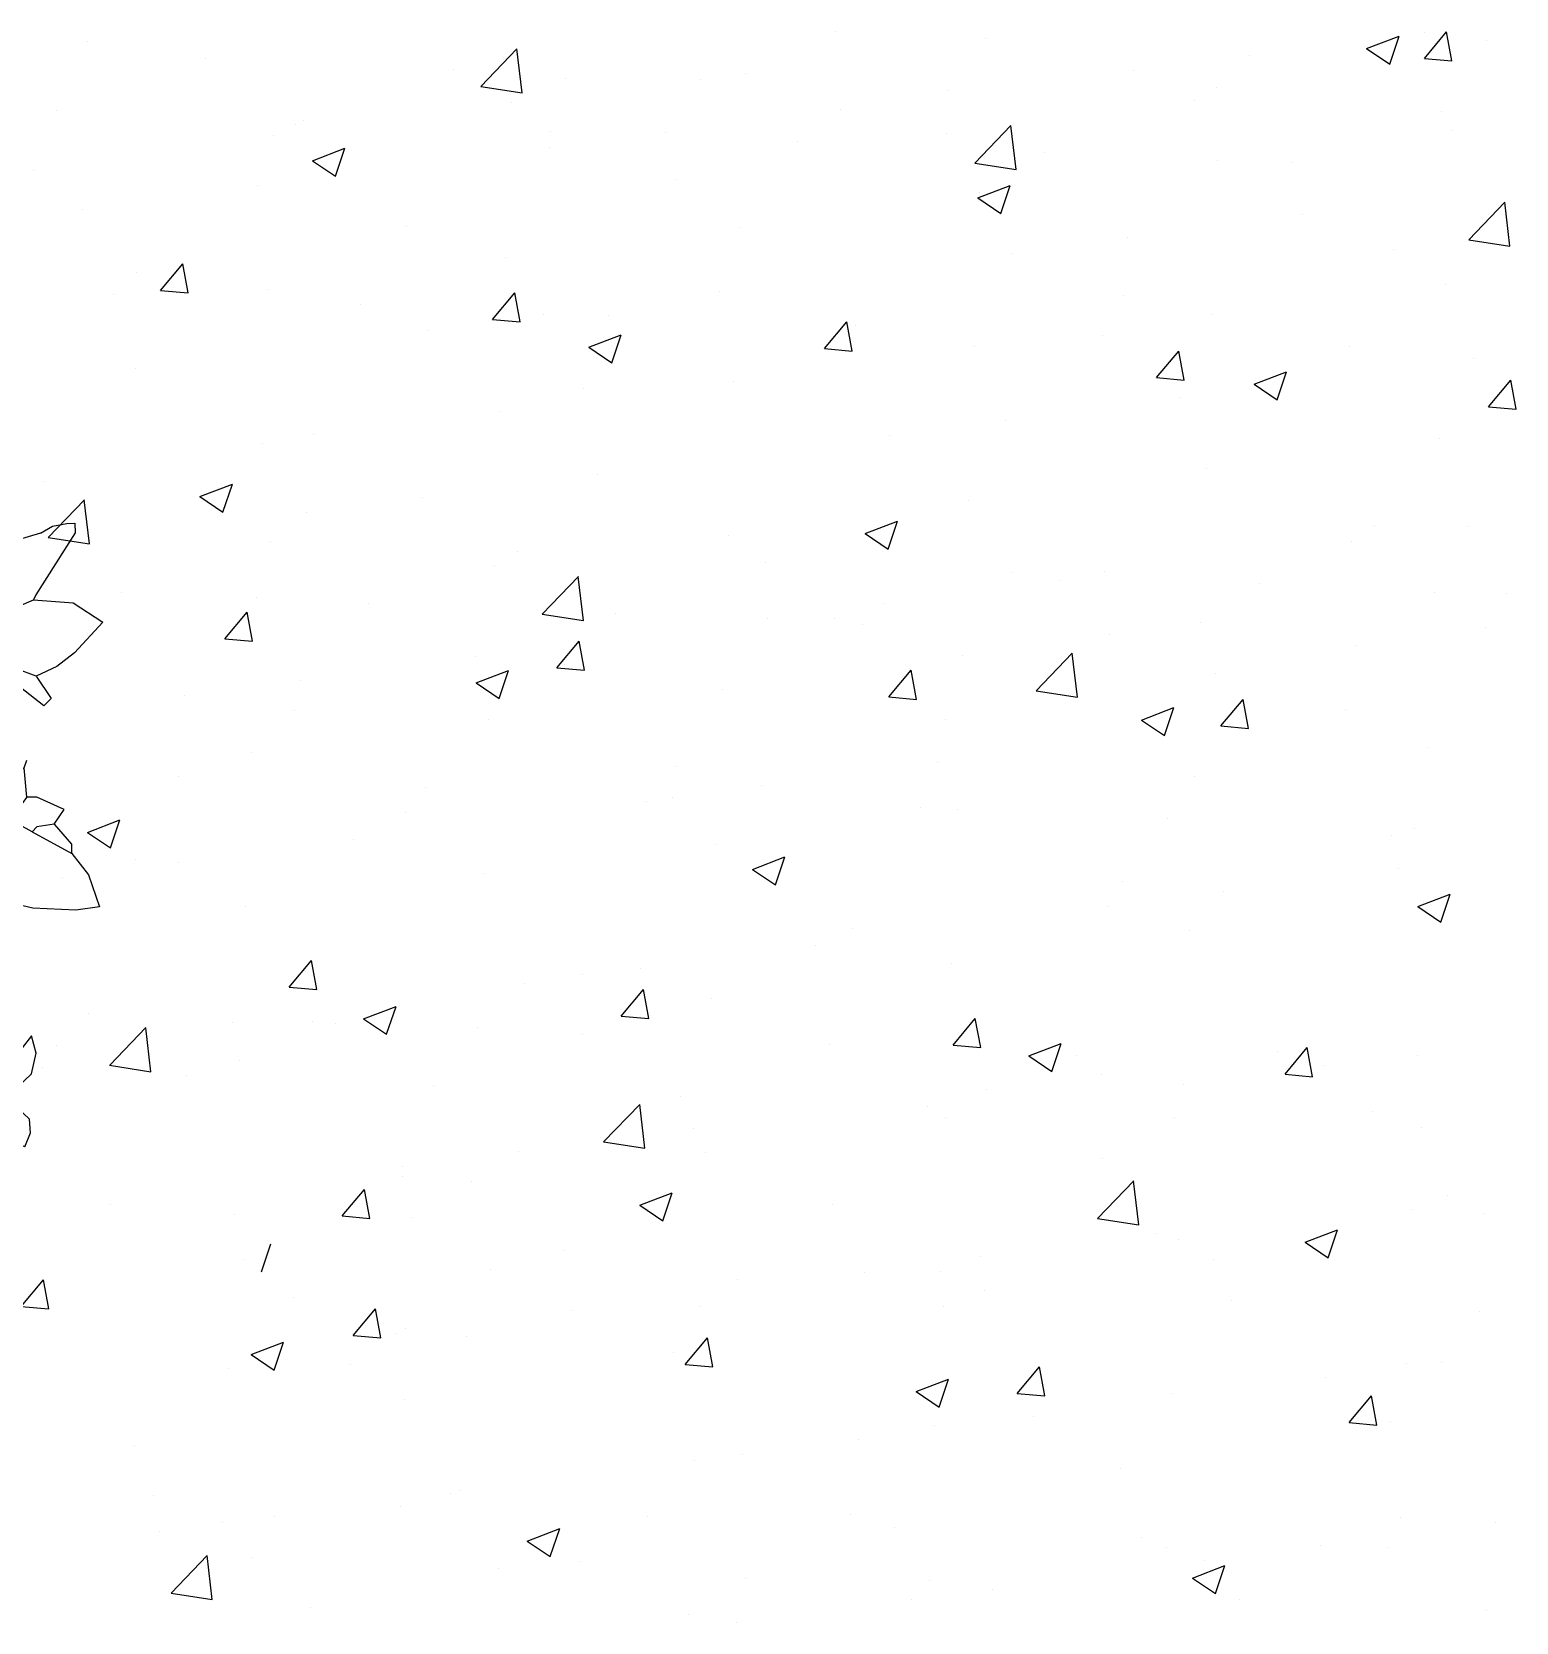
# Model space of a CAD drawing. Header units: millimetres. Extents: x 6597 to 20911, y -10306 to -132.
# Drawn here: x 9650.2 to 9970.9, y -5639.9 to -5296.4 of the extents above; entities that cross this region are included whole.
import ezdxf

# ---------------------------------------------------------------- set-up
doc = ezdxf.new("R2010")
doc.units = ezdxf.units.MM
doc.header["$LTSCALE"] = 25
doc.header["$MEASUREMENT"] = 0
doc.layers.add('MAAI - VEGETAÇÃO', color=106, linetype='Continuous')

# ---------------------------------------------------------------- blocks, each defined once
blk = doc.blocks.new('JVL')
for p, q in [((246.2644, -15.6832), (246.2854, -15.6508)), ((246.2854, -15.6508), (246.3188, -15.6819)), ((246.5375, -15.6858), (246.5609, -15.6677)), ((246.5609, -15.6677), (246.5955, -15.656)), ((246.5955, -15.656), (246.5993, -15.6819)), ((246.1773, -15.6807), (246.188, -15.6807)), ((246.1779, -15.6897), (246.1773, -15.6807)), ((246.188, -15.6807), (246.2553, -15.7237)), ((246.2607, -15.7264), (246.2644, -15.6832)), ((246.3188, -15.6819), (246.3336, -15.7013)), ((246.5055, -15.7049), (246.5271, -15.6861)), ((246.5136, -15.7291), (246.5375, -15.6858)), ((246.5271, -15.6861), (246.5378, -15.6861)), ((246.5993, -15.6819), (246.5968, -15.7285)), ((246.1804, -15.7052), (246.1779, -15.6897)), ((246.3336, -15.7013), (246.3441, -15.7237)), ((246.4894, -15.6941), (246.4759, -15.7237)), ((246.5055, -15.7049), (246.4894, -15.6941)), ((246.188, -15.7184), (246.1804, -15.7052)), ((246.188, -15.7184), (246.1961, -15.7453)), ((246.3441, -15.7237), (246.3683, -15.7076)), ((246.3764, -15.7157), (246.3441, -15.756)), ((246.3683, -15.7076), (246.3764, -15.7157)), ((246.5055, -15.7049), (246.5082, -15.7237)), ((246.2553, -15.7237), (246.2607, -15.7264)), ((246.2743, -15.7583), (246.2607, -15.7264)), ((246.3441, -15.7237), (246.336, -15.7453)), ((246.4437, -15.7372), (246.4356, -15.7345)), ((246.4759, -15.7345), (246.4437, -15.7372)), ((246.4437, -15.7372), (246.4805, -15.7925)), ((246.4759, -15.7237), (246.4759, -15.7345)), ((246.4759, -15.7345), (246.5002, -15.7533)), ((246.5136, -15.7291), (246.5002, -15.7533)), ((246.5082, -15.7237), (246.5136, -15.7291)), ((246.5968, -15.7285), (246.589, -15.7614)), ((246.755, -15.7257), (246.7358, -15.7306)), ((246.7358, -15.7306), (246.7735, -15.7602)), ((246.7773, -15.7309), (246.755, -15.7257)), ((246.7923, -15.7467), (246.7773, -15.7309)), ((246.8267, -15.7335), (246.8138, -15.7467)), ((246.8415, -15.7322), (246.8267, -15.7335)), ((246.8569, -15.7387), (246.8415, -15.7322)), ((246.1961, -15.7453), (246.2149, -15.7695)), ((246.336, -15.7453), (246.3414, -15.756)), ((246.5002, -15.7533), (246.5055, -15.7856)), ((246.6266, -15.7506), (246.589, -15.7614)), ((246.6266, -15.7506), (246.6598, -15.7557)), ((246.8004, -15.7575), (246.7923, -15.7467)), ((246.8138, -15.7467), (246.8004, -15.7575)), ((246.8569, -15.7387), (246.8434, -15.771)), ((246.1964, -15.7764), (246.2149, -15.7695)), ((246.2149, -15.7695), (246.2419, -15.7856)), ((246.2903, -15.7883), (246.2743, -15.7583)), ((246.3414, -15.756), (246.3199, -15.7856)), ((246.3414, -15.756), (246.3441, -15.756)), ((246.3441, -15.756), (246.3468, -15.756)), ((246.434, -15.756), (246.3468, -15.756)), ((246.4759, -15.791), (246.434, -15.756)), ((246.589, -15.7614), (246.5621, -15.7883)), ((246.589, -15.7614), (246.589, -15.7587)), ((246.6021, -15.7851), (246.6382, -15.7685)), ((246.6382, -15.7685), (246.6552, -15.7702)), ((246.6598, -15.7557), (246.6857, -15.7712)), ((246.6857, -15.7712), (246.6939, -15.7802)), ((246.7331, -15.7683), (246.7089, -15.7871)), ((246.7735, -15.7656), (246.7331, -15.7683)), ((246.7735, -15.7602), (246.7735, -15.7656)), ((246.7735, -15.7656), (246.7842, -15.7817)), ((246.8004, -15.7575), (246.8031, -15.7763)), ((246.8434, -15.771), (246.8461, -15.7763)), ((245.9689, -15.7813), (245.9472, -15.7999)), ((246.0162, -15.7751), (245.9689, -15.7813)), ((246.0571, -15.7922), (246.0162, -15.7751)), ((246.173, -15.7971), (246.1964, -15.7764)), ((246.2419, -15.7883), (246.18, -15.8152)), ((246.2419, -15.7856), (246.2419, -15.7883)), ((246.2419, -15.7883), (246.2607, -15.8018)), ((246.2718, -15.7919), (246.2903, -15.7883)), ((246.2903, -15.7883), (246.3011, -15.7991)), ((246.3199, -15.7856), (246.3226, -15.791)), ((246.3226, -15.791), (246.3818, -15.7802)), ((246.5055, -15.7856), (246.4805, -15.7925)), ((246.5244, -15.7964), (246.5055, -15.7856)), ((246.5621, -15.7883), (246.5244, -15.7964)), ((246.5698, -15.8172), (246.6021, -15.7851)), ((246.6293, -15.7883), (246.6239, -15.7964)), ((246.6374, -15.7856), (246.6293, -15.7883)), ((246.6939, -15.7802), (246.6374, -15.7856)), ((246.6939, -15.7802), (246.702, -15.7829)), ((246.7089, -15.7871), (246.7089, -15.8005)), ((246.7815, -15.7898), (246.7627, -15.7925)), ((246.7842, -15.7817), (246.7815, -15.7898)), ((246.7815, -15.7898), (246.7896, -15.8086)), ((246.8031, -15.7763), (246.7842, -15.7817)), ((246.8031, -15.7763), (246.8461, -15.7763)), ((246.8773, -15.7878), (246.8461, -15.7763)), ((246.8946, -15.8021), (246.8773, -15.7878)), ((245.948, -15.7991), (246.0024, -15.7991)), ((246.0024, -15.7991), (246.0131, -15.8098)), ((246.0571, -15.7922), (246.0616, -15.8125)), ((246.1638, -15.826), (246.173, -15.7971)), ((246.2607, -15.8018), (246.2338, -15.8448)), ((246.2607, -15.8018), (246.2718, -15.7919)), ((246.3064, -15.7937), (246.3011, -15.7991)), ((246.3011, -15.7991), (246.3011, -15.826)), ((246.3199, -15.7937), (246.3064, -15.7937)), ((246.3226, -15.791), (246.3199, -15.7937)), ((246.3274, -15.8023), (246.3199, -15.7937)), ((246.346, -15.8126), (246.3274, -15.8023)), ((246.4759, -15.7937), (246.4733, -15.8098)), ((246.4759, -15.7937), (246.4759, -15.791)), ((246.5244, -15.7964), (246.5378, -15.8125)), ((246.6239, -15.7964), (246.6078, -15.8045)), ((246.6239, -15.7964), (246.6455, -15.8045)), ((246.6455, -15.8045), (246.6804, -15.8179)), ((246.7427, -15.7917), (246.7089, -15.8005)), ((246.7627, -15.7925), (246.7402, -15.8241)), ((246.7627, -15.7925), (246.7427, -15.7917)), ((246.8434, -15.8032), (246.838, -15.8086)), ((246.8434, -15.8032), (246.8724, -15.815)), ((246.9053, -15.8275), (246.8946, -15.8021)), ((245.9373, -15.8515), (245.9669, -15.8247)), ((245.9669, -15.8247), (246.0131, -15.8098)), ((246.0427, -15.8206), (246.0051, -15.8502)), ((246.0131, -15.8098), (246.0347, -15.8125)), ((246.0347, -15.8125), (246.0427, -15.8206)), ((246.0427, -15.8206), (246.0562, -15.8206)), ((246.0616, -15.8125), (246.0562, -15.8206)), ((246.067, -15.8314), (246.0562, -15.8206)), ((246.0789, -15.824), (246.0611, -15.8116)), ((246.0806, -15.8245), (246.067, -15.8314)), ((246.1115, -15.8328), (246.0789, -15.824)), ((246.1638, -15.8233), (246.1396, -15.8475)), ((246.1638, -15.8233), (246.1638, -15.826)), ((246.18, -15.8152), (246.1665, -15.8206)), ((246.3656, -15.8152), (246.346, -15.8126)), ((246.3656, -15.8152), (246.3952, -15.826)), ((246.3952, -15.826), (246.4087, -15.8206)), ((246.4087, -15.8206), (246.4194, -15.826)), ((246.4706, -15.8125), (246.4571, -15.8287)), ((246.4733, -15.8098), (246.4706, -15.8125)), ((246.5325, -15.8556), (246.5378, -15.8125)), ((246.6322, -15.8207), (246.5698, -15.8172)), ((246.6782, -15.8344), (246.6322, -15.8207)), ((246.6804, -15.8179), (246.6966, -15.8314)), ((246.7402, -15.8241), (246.7328, -15.8551)), ((246.7896, -15.8221), (246.7492, -15.8759)), ((246.7896, -15.8086), (246.7869, -15.8167)), ((246.7869, -15.8167), (246.7896, -15.8221)), ((246.7896, -15.8221), (246.7946, -15.8474)), ((246.844, -15.8448), (246.838, -15.8086)), ((246.8724, -15.815), (246.8972, -15.8382)), ((246.0482, -15.8577), (246.0665, -15.8308)), ((246.1262, -15.8394), (246.1115, -15.8328)), ((246.1396, -15.8475), (246.1262, -15.8394)), ((246.1638, -15.826), (246.18, -15.8556)), ((246.3011, -15.826), (246.3064, -15.8448)), ((246.3952, -15.826), (246.4114, -15.8367)), ((246.4114, -15.8367), (246.4168, -15.8367)), ((246.4194, -15.826), (246.4168, -15.8367)), ((246.4168, -15.8367), (246.4275, -15.8448)), ((246.4437, -15.8287), (246.4275, -15.8448)), ((246.4571, -15.8287), (246.4437, -15.8287)), ((246.4571, -15.8287), (246.4572, -15.8489)), ((246.632, -15.8556), (246.6024, -15.8394)), ((246.702, -15.8502), (246.6966, -15.8314)), ((246.8972, -15.8382), (246.9053, -15.8275)), ((245.9997, -15.8448), (245.9197, -15.8864)), ((245.9378, -15.8502), (245.9197, -15.8864)), ((246.0051, -15.8502), (245.9866, -15.8887)), ((246.0051, -15.8502), (245.9997, -15.8448)), ((246.0438, -15.8846), (246.0482, -15.8577)), ((246.1396, -15.8475), (246.1531, -15.8636)), ((246.18, -15.8556), (246.1746, -15.8636)), ((246.2338, -15.8448), (246.2284, -15.8744)), ((246.3064, -15.8502), (246.2984, -15.869)), ((246.3064, -15.8448), (246.3064, -15.8502)), ((246.3064, -15.8502), (246.3495, -15.8798)), ((246.4275, -15.8448), (246.4329, -15.8583)), ((246.4329, -15.8583), (246.441, -15.869)), ((246.4572, -15.8489), (246.449, -15.869)), ((246.5325, -15.8556), (246.5244, -15.8636)), ((246.5325, -15.8556), (246.5325, -15.8636)), ((246.632, -15.8556), (246.6347, -15.8529)), ((246.632, -15.8556), (246.6562, -15.8959)), ((246.6347, -15.8529), (246.6778, -15.8529)), ((246.6778, -15.8529), (246.702, -15.8502)), ((246.7328, -15.8551), (246.7331, -15.8786)), ((246.7946, -15.8474), (246.8246, -15.8893)), ((246.8353, -15.8759), (246.844, -15.8448)), ((246.1746, -15.8636), (246.1531, -15.8636)), ((246.1531, -15.8636), (246.1584, -15.8798)), ((246.2284, -15.8744), (246.1988, -15.8906)), ((246.2284, -15.8744), (246.2472, -15.9067)), ((246.2984, -15.869), (246.293, -15.8771)), ((246.441, -15.869), (246.4383, -15.8852)), ((246.441, -15.869), (246.449, -15.869)), ((246.449, -15.869), (246.4517, -15.8986)), ((246.5244, -15.8663), (246.5136, -15.8798)), ((246.5244, -15.8636), (246.5244, -15.8663)), ((246.5325, -15.8636), (246.5405, -15.8798)), ((246.5863, -15.8852), (246.5782, -15.8744)), ((246.7492, -15.8759), (246.7385, -15.884)), ((246.8246, -15.8893), (246.8353, -15.8759)), ((245.9866, -15.8887), (245.9807, -15.9197)), ((246.0083, -15.9093), (246.0438, -15.8846)), ((246.0438, -15.8846), (246.0458, -15.9114)), ((246.0759, -15.9501), (246.0966, -15.8852)), ((246.0966, -15.8852), (246.1262, -15.9148)), ((246.1584, -15.8798), (246.1558, -15.9148)), ((246.168, -15.8812), (246.1584, -15.8798)), ((246.1791, -15.889), (246.168, -15.8812)), ((246.188, -15.9013), (246.1791, -15.889)), ((246.1988, -15.8906), (246.188, -15.9013)), ((246.2876, -15.8906), (246.2741, -15.9067)), ((246.293, -15.8771), (246.2876, -15.8906)), ((246.2876, -15.8906), (246.3118, -15.8906)), ((246.3118, -15.8906), (246.3253, -15.8959)), ((246.3468, -15.8825), (246.3253, -15.8959)), ((246.3495, -15.8798), (246.3468, -15.8825)), ((246.3468, -15.8825), (246.3495, -15.8959)), ((246.3495, -15.8798), (246.3656, -15.8852)), ((246.371, -15.8933), (246.3549, -15.904)), ((246.3656, -15.8852), (246.371, -15.8933)), ((246.3656, -15.8852), (246.3764, -15.8852)), ((246.3764, -15.8852), (246.371, -15.8933)), ((246.371, -15.8933), (246.371, -15.8959)), ((246.3764, -15.8852), (246.3872, -15.8879)), ((246.3872, -15.8879), (246.4141, -15.8959)), ((246.3872, -15.8879), (246.3979, -15.904)), ((246.4302, -15.8933), (246.4141, -15.8959)), ((246.4383, -15.8852), (246.4302, -15.8933)), ((246.4302, -15.8933), (246.441, -15.9094)), ((246.5082, -15.8825), (246.5029, -15.8959)), ((246.5082, -15.8798), (246.5082, -15.8825)), ((246.5136, -15.8798), (246.5082, -15.8825)), ((246.5271, -15.8933), (246.519, -15.8986)), ((246.5405, -15.8798), (246.5271, -15.8933)), ((246.5405, -15.8798), (246.5674, -15.9067)), ((246.5863, -15.8852), (246.5782, -15.9067)), ((246.5863, -15.8852), (246.6508, -15.9121)), ((246.7665, -15.8906), (246.7127, -15.9282)), ((246.7331, -15.8786), (246.7385, -15.884)), ((246.7385, -15.884), (246.7358, -15.8867)), ((246.7665, -15.8906), (246.7854, -15.904)), ((245.9827, -15.9486), (246.0083, -15.9093)), ((246.0458, -15.9114), (246.0556, -15.9383)), ((246.188, -15.9013), (246.1934, -15.9255)), ((246.2472, -15.9067), (246.2257, -15.9175)), ((246.2472, -15.9067), (246.2553, -15.9148)), ((246.2741, -15.9067), (246.2553, -15.9148)), ((246.2741, -15.9067), (246.2876, -15.9175)), ((246.3253, -15.8959), (246.328, -15.9094)), ((246.328, -15.9094), (246.3306, -15.9148)), ((246.3522, -15.9013), (246.3306, -15.9148)), ((246.3495, -15.8959), (246.3522, -15.9013)), ((246.3549, -15.904), (246.3522, -15.9013)), ((246.371, -15.8959), (246.3791, -15.9148)), ((246.3979, -15.904), (246.3791, -15.9148)), ((246.3979, -15.904), (246.4114, -15.904)), ((246.4141, -15.8959), (246.4114, -15.904)), ((246.4114, -15.904), (246.4275, -15.9148)), ((246.441, -15.9094), (246.4356, -15.9175)), ((246.4517, -15.8986), (246.441, -15.9094)), ((246.4517, -15.8986), (246.4679, -15.9094)), ((246.484, -15.9013), (246.4679, -15.9121)), ((246.4679, -15.9094), (246.4679, -15.9121)), ((246.5029, -15.8959), (246.484, -15.9013)), ((246.5029, -15.8959), (246.5082, -15.8986)), ((246.519, -15.8986), (246.5082, -15.8986)), ((246.5082, -15.8986), (246.5082, -15.9175)), ((246.5654, -15.9222), (246.5674, -15.9067)), ((246.5782, -15.9067), (246.5674, -15.9067)), ((246.6508, -15.9121), (246.6562, -15.8959)), ((246.7854, -15.904), (246.7423, -15.9309)), ((245.9807, -15.9197), (245.9827, -15.9486)), ((246.1315, -15.9175), (246.0666, -15.9824)), ((246.1262, -15.9148), (246.1315, -15.9175)), ((246.1558, -15.9148), (246.1315, -15.9175)), ((246.1853, -15.9282), (246.1477, -15.9713)), ((246.1558, -15.9148), (246.1853, -15.9282)), ((246.1853, -15.9282), (246.1907, -15.9282)), ((246.1934, -15.9255), (246.1907, -15.9282)), ((246.1907, -15.9282), (246.1988, -15.939)), ((246.2257, -15.9175), (246.1934, -15.9255)), ((246.2257, -15.9175), (246.2445, -15.9255)), ((246.2445, -15.9255), (246.2499, -15.9255)), ((246.2553, -15.9148), (246.2499, -15.9255)), ((246.2499, -15.9255), (246.2822, -15.9524)), ((246.2957, -15.9121), (246.2876, -15.9175)), ((246.2876, -15.9175), (246.2984, -15.9471)), ((246.3172, -15.9202), (246.2957, -15.9121)), ((246.3306, -15.9148), (246.3172, -15.9202)), ((246.3306, -15.9148), (246.3306, -15.9175)), ((246.3306, -15.9175), (246.3549, -15.939)), ((246.3791, -15.9148), (246.3549, -15.939)), ((246.4275, -15.9148), (246.4356, -15.9175)), ((246.4356, -15.9175), (246.4464, -15.9444)), ((246.4679, -15.9121), (246.4517, -15.9471)), ((246.4517, -15.9471), (246.4735, -15.9289)), ((246.4735, -15.9289), (246.4932, -15.9201)), ((246.4932, -15.9201), (246.5082, -15.9175)), ((246.5082, -15.9175), (246.5298, -15.9686)), ((246.5535, -15.9491), (246.5654, -15.9222)), ((246.7074, -15.9282), (246.71, -15.9282)), ((246.7074, -15.9282), (246.7074, -15.9309)), ((246.71, -15.9282), (246.7074, -15.9309)), ((246.71, -15.9282), (246.7127, -15.9282)), ((246.0556, -15.9383), (246.0759, -15.9501)), ((246.1988, -15.939), (246.1934, -15.9928)), ((246.1988, -15.939), (246.2257, -15.9605)), ((246.3549, -15.939), (246.3576, -15.9471)), ((246.3803, -15.9373), (246.3574, -15.9465)), ((246.3925, -15.9363), (246.3803, -15.9373)), ((246.4464, -15.9444), (246.3925, -15.9363)), ((246.4464, -15.9444), (246.4517, -15.9471)), ((246.6264, -15.9576), (246.6462, -15.9382)), ((246.6462, -15.9382), (246.6885, -15.9309)), ((246.7074, -15.9309), (246.6885, -15.9309)), ((246.7074, -15.9309), (246.7074, -15.9336)), ((246.7074, -15.9336), (246.7154, -15.9471)), ((246.737, -15.939), (246.7154, -15.9471)), ((246.7423, -15.9309), (246.737, -15.939)), ((246.737, -15.939), (246.7827, -15.9417)), ((246.7827, -15.9417), (246.815, -15.9659)), ((246.2257, -15.9605), (246.2257, -15.9632)), ((246.2257, -15.9605), (246.2383, -15.9696)), ((246.2257, -15.974), (246.2257, -15.9632)), ((246.2822, -15.9524), (246.2876, -15.9524)), ((246.2984, -15.9471), (246.2876, -15.9524)), ((246.2876, -15.9524), (246.293, -15.9659)), ((246.3256, -15.9551), (246.2984, -15.9471)), ((246.3367, -15.9624), (246.3256, -15.9551)), ((246.3495, -15.9767), (246.3367, -15.9624)), ((246.3576, -15.9471), (246.3629, -15.974)), ((246.5432, -15.9659), (246.5535, -15.9491)), ((246.6562, -15.9524), (246.6264, -15.9576)), ((246.6562, -15.9524), (246.6831, -15.9551)), ((246.6885, -15.9632), (246.6643, -15.982)), ((246.6831, -15.9551), (246.6885, -15.9632)), ((246.7074, -15.9605), (246.6885, -15.9632)), ((246.7154, -15.9471), (246.7074, -15.9605)), ((246.7074, -15.9605), (246.7127, -15.9686)), ((246.0666, -15.9824), (246.145, -15.9686)), ((246.1418, -15.997), (246.1477, -15.9713)), ((246.145, -15.9686), (246.1477, -15.9713)), ((246.2328, -15.9869), (246.2257, -15.974)), ((246.2383, -15.9696), (246.2663, -15.9807)), ((246.2663, -15.9807), (246.2957, -15.9847)), ((246.293, -15.9659), (246.2984, -15.9767)), ((246.2984, -15.9767), (246.2957, -15.9847)), ((246.3576, -15.9794), (246.3495, -15.9767)), ((246.3629, -15.974), (246.3576, -15.9794)), ((246.4942, -15.9646), (246.4813, -15.9659)), ((246.4813, -15.9659), (246.4948, -15.9928)), ((246.5066, -15.9698), (246.4942, -15.9646)), ((246.5163, -15.982), (246.5066, -15.9698)), ((246.5298, -15.9686), (246.5163, -15.982)), ((246.5432, -15.9659), (246.5298, -15.9686)), ((246.5432, -15.9659), (246.5674, -15.9767)), ((246.5624, -15.9827), (246.5674, -15.9767)), ((246.7127, -15.9686), (246.7423, -15.974)), ((246.7127, -15.9686), (246.7181, -16.0089)), ((246.7558, -15.9713), (246.7423, -15.974)), ((246.7423, -15.974), (246.7827, -16.0305)), ((246.8096, -15.9767), (246.7558, -15.9713)), ((246.815, -15.9659), (246.8096, -15.9767)), ((246.1473, -16.0269), (246.1418, -15.997)), ((246.1907, -15.9982), (246.16, -16.0457)), ((246.1934, -15.9928), (246.1907, -15.9982)), ((246.1934, -15.9928), (246.2015, -16.0072)), ((246.236, -16.0081), (246.2328, -15.9869)), ((246.293, -15.9847), (246.2957, -15.9847)), ((246.2957, -15.9847), (246.2984, -15.9901)), ((246.4598, -15.9982), (246.4437, -16.0116)), ((246.4921, -15.9982), (246.4598, -15.9982)), ((246.4948, -15.9928), (246.4921, -15.9982)), ((246.5405, -15.9928), (246.553, -15.9879)), ((246.5513, -16.0009), (246.5405, -15.9928)), ((246.553, -15.9879), (246.5624, -15.9827)), ((246.6643, -15.982), (246.6586, -16.0003)), ((246.2015, -16.0072), (246.2061, -16.0245)), ((246.2314, -16.0351), (246.236, -16.0081)), ((246.3333, -16.0197), (246.3387, -16.0143)), ((246.3387, -16.0143), (246.3518, -16.0177)), ((246.3518, -16.0177), (246.3624, -16.0144)), ((246.3624, -16.0144), (246.3683, -16.0089)), ((246.3683, -16.0089), (246.3818, -16.0089)), ((246.3818, -16.0089), (246.3818, -16.0224)), ((246.4437, -16.0116), (246.4464, -16.017)), ((246.4921, -16.0143), (246.4464, -16.017)), ((246.5136, -16.0412), (246.4921, -16.0143)), ((246.5565, -16.0019), (246.5513, -16.0009)), ((246.5674, -16.0076), (246.5565, -16.0019)), ((246.5797, -16.0185), (246.5674, -16.0076)), ((246.6586, -16.0003), (246.6598, -16.0236)), ((246.7181, -16.0089), (246.6858, -16.052)), ((246.7181, -16.0089), (246.7612, -16.0386)), ((246.16, -16.0457), (246.1473, -16.0269)), ((246.2061, -16.0245), (246.2069, -16.0359)), ((246.3306, -16.0251), (246.3226, -16.0332)), ((246.3333, -16.0197), (246.3306, -16.0224)), ((246.3306, -16.0224), (246.3306, -16.0251)), ((246.3818, -16.0224), (246.4033, -16.0251)), ((246.4033, -16.0251), (246.4087, -16.0332)), ((246.5351, -16.0305), (246.5432, -16.0224)), ((246.5351, -16.0386), (246.5351, -16.0305)), ((246.5432, -16.0224), (246.558, -16.0273)), ((246.558, -16.0273), (246.5738, -16.0288)), ((246.5738, -16.0288), (246.5863, -16.0278)), ((246.5863, -16.0278), (246.5797, -16.0185)), ((246.5863, -16.0278), (246.589, -16.0305)), ((246.6598, -16.0236), (246.6724, -16.0386)), ((246.7827, -16.0305), (246.7746, -16.052)), ((246.2203, -16.052), (246.2069, -16.0359)), ((246.2203, -16.052), (246.2314, -16.0351)), ((246.3226, -16.0332), (246.3037, -16.0493)), ((246.3037, -16.052), (246.3197, -16.0457)), ((246.3037, -16.0493), (246.3037, -16.052)), ((246.3197, -16.0457), (246.3394, -16.0428)), ((246.3394, -16.0428), (246.3522, -16.0412)), ((246.3522, -16.0412), (246.3495, -16.0574)), ((246.4087, -16.0332), (246.3925, -16.0412)), ((246.3925, -16.0412), (246.4114, -16.0628)), ((246.4141, -16.0359), (246.4087, -16.0332)), ((246.5351, -16.0386), (246.5136, -16.0412)), ((246.6724, -16.0386), (246.6778, -16.0547)), ((246.7612, -16.0386), (246.7746, -16.052)), ((246.3037, -16.052), (246.293, -16.0655)), ((246.3495, -16.0574), (246.3495, -16.0601)), ((246.3495, -16.0601), (246.3683, -16.0628)), ((246.3683, -16.0628), (246.3737, -16.0708)), ((246.3737, -16.0708), (246.379, -16.063)), ((246.379, -16.063), (246.3881, -16.0601)), ((246.3881, -16.0601), (246.3992, -16.062)), ((246.3992, -16.062), (246.406, -16.0708)), ((246.4114, -16.0628), (246.406, -16.0708)), ((246.6858, -16.052), (246.6778, -16.0547))]:
    blk.add_line(p, q)
for centre, start, end in [((246.434, -15.756), 49.844, 89.647), ((246.0571, -15.7922), 12.8043, 67.5333)]:
    blk.add_arc(centre, 0.000000336, start, end)

msp = doc.modelspace()

# ---------------------------------------------------------------- linework, layer by layer
at = {"layer": 'MAAI - VEGETAÇÃO', "linetype": 'Continuous', "transparency": 33554559}
for p, q in [((9662.35, -5298.55), (9662.35, -5298.55)), ((9823.9, -5296.44), (9823.9, -5296.44)), ((9856.24, -5297.87), (9856.24, -5297.87)), ((9938.62, -5300.03), (9945.62, -5297.34)), ((9943.59, -5303.38), (9945.62, -5297.34)), ((9951.07, -5296.51), (9951.07, -5296.51)), ((9951.08, -5302.17), (9955.9, -5296.42)), ((9957.05, -5302.69), (9955.9, -5296.42)), ((9964.5, -5298.38), (9964.5, -5298.38)), ((9687.85, -5302.25), (9687.85, -5302.25)), ((9747.25, -5308.23), (9755.04, -5300.11)), ((9756.14, -5309.61), (9755.03, -5300.12)), ((9913.2, -5301.5), (9913.2, -5301.5)), ((9938.62, -5300.03), (9943.59, -5303.38)), ((9951.08, -5302.17), (9957.05, -5302.69)), ((9741.24, -5304.51), (9741.24, -5304.51)), ((9804.31, -5305.37), (9804.31, -5305.37)), ((9888.16, -5304.8), (9888.16, -5304.8)), ((9747.24, -5308.23), (9756.14, -5309.61)), ((9765.59, -5306.45), (9765.59, -5306.45)), ((9794.62, -5306.76), (9794.62, -5306.76)), ((9848, -5309.02), (9848, -5309.02)), ((9906.18, -5308.39), (9906.18, -5308.39)), ((9753.79, -5311.77), (9753.79, -5311.77)), ((9825.01, -5313.11), (9825.01, -5313.11)), ((9901.38, -5311.27), (9901.38, -5311.27)), ((9655.56, -5313.43), (9655.56, -5313.43)), ((9707.27, -5316.46), (9707.27, -5316.46)), ((9708.94, -5315.68), (9708.94, -5315.68)), ((9954.76, -5313.53), (9954.76, -5313.53)), ((9702.45, -5318.81), (9702.45, -5318.81)), ((9762.32, -5317.94), (9762.32, -5317.94)), ((9787.14, -5318.1), (9787.14, -5318.1)), ((9847.87, -5318.4), (9847.87, -5318.4)), ((9853.97, -5324.78), (9861.76, -5316.66)), ((9862.86, -5326.16), (9861.75, -5316.67)), ((9956.88, -5317.72), (9956.88, -5317.72)), ((9710.88, -5324.27), (9717.88, -5321.58)), ((9715.85, -5327.63), (9717.88, -5321.58)), ((9762.1, -5321.39), (9762.1, -5321.39)), ((9815.7, -5320.19), (9815.7, -5320.19)), ((9869.08, -5322.45), (9869.08, -5322.45)), ((9650.51, -5326.31), (9650.51, -5326.31)), ((9710.88, -5324.27), (9715.85, -5327.63)), ((9853.97, -5324.79), (9862.86, -5326.16)), ((9906.37, -5324.12), (9906.37, -5324.12)), ((9922.47, -5324.71), (9922.47, -5324.71)), ((9698.95, -5329.71), (9698.95, -5329.71)), ((9789.55, -5328.41), (9789.55, -5328.41)), ((9854.59, -5332.28), (9861.6, -5329.59)), ((9859.57, -5335.64), (9861.59, -5329.59)), ((9854.59, -5332.28), (9859.57, -5335.64)), ((9855.03, -5331.16), (9855.03, -5331.16)), ((9960.7, -5341.33), (9968.49, -5333.21)), ((9969.58, -5342.72), (9968.48, -5333.22)), ((9661.07, -5334.69), (9661.07, -5334.69)), ((9924.76, -5335.95), (9924.76, -5335.95)), ((9731.23, -5338.42), (9731.23, -5338.42)), ((9803.09, -5338.66), (9803.09, -5338.66)), ((9886.89, -5340.94), (9886.89, -5340.94)), ((9944.38, -5343.38), (9944.38, -5343.38)), ((9960.69, -5341.34), (9969.58, -5342.72)), ((9678.05, -5352.29), (9682.87, -5346.54)), ((9684.03, -5352.81), (9682.87, -5346.54)), ((9752.58, -5345.06), (9752.58, -5345.06)), ((9861.86, -5344.24), (9861.86, -5344.24)), ((9672.91, -5348.43), (9672.91, -5348.43)), ((9667.96, -5353.08), (9667.96, -5353.08)), ((9678.05, -5352.29), (9684.03, -5352.81)), ((9701.23, -5352.1), (9701.23, -5352.1)), ((9749.77, -5358.56), (9754.6, -5352.82)), ((9755.75, -5359.08), (9754.6, -5352.82)), ((9798.7, -5352.55), (9798.7, -5352.55)), ((9886.06, -5353.39), (9886.06, -5353.39)), ((9955.67, -5351.01), (9955.67, -5351.01)), ((9721.34, -5355.34), (9721.34, -5355.34)), ((9760.83, -5357.54), (9760.83, -5357.54)), ((9774.72, -5357.59), (9774.72, -5357.59)), ((9905.16, -5357.41), (9905.16, -5357.41)), ((9735.79, -5360.83), (9735.79, -5360.83)), ((9749.77, -5358.56), (9755.75, -5359.08)), ((9821.5, -5364.84), (9826.32, -5359.09)), ((9827.48, -5365.36), (9826.32, -5359.09)), ((9828.1, -5359.85), (9828.1, -5359.85)), ((9770.57, -5364.53), (9777.57, -5361.85)), ((9770.57, -5364.53), (9775.55, -5367.89)), ((9775.55, -5367.89), (9777.57, -5361.85)), ((9827.74, -5363.4), (9827.74, -5363.4)), ((9853.81, -5364.45), (9853.81, -5364.45)), ((9881.49, -5362.1), (9881.49, -5362.1)), ((9934.87, -5364.36), (9934.87, -5364.36)), ((9821.5, -5364.84), (9827.48, -5365.36)), ((9893.23, -5371.11), (9898.05, -5365.37)), ((9899.2, -5371.63), (9898.05, -5365.37)), ((9961.61, -5367.08), (9961.61, -5367.08)), ((9672.64, -5369.15), (9672.64, -5369.15)), ((9893.23, -5371.11), (9899.2, -5371.63)), ((9914.28, -5372.54), (9921.29, -5369.85)), ((9919.26, -5375.9), (9921.29, -5369.85)), ((9769.42, -5373.41), (9769.42, -5373.41)), ((9801.87, -5371.95), (9801.87, -5371.95)), ((9914.28, -5372.54), (9919.26, -5375.9)), ((9964.95, -5377.39), (9969.77, -5371.64)), ((9970.93, -5377.91), (9969.77, -5371.64)), ((9751.36, -5378.35), (9751.36, -5378.35)), ((9898.46, -5375.4), (9898.46, -5375.4)), ((9964.95, -5377.39), (9970.93, -5377.91)), ((9860.58, -5380.38), (9860.58, -5380.38)), ((9711.1, -5383.43), (9711.1, -5383.43)), ((9835.55, -5383.68), (9835.55, -5383.68)), ((9954.45, -5384.3), (9954.45, -5384.3)), ((9700.02, -5385.39), (9700.02, -5385.39)), ((9772.39, -5391.99), (9772.39, -5391.99)), ((9903.94, -5390.7), (9903.94, -5390.7)), ((9652.78, -5393.44), (9652.78, -5393.44)), ((9686.55, -5396.79), (9693.55, -5394.1)), ((9691.52, -5400.14), (9693.55, -5394.1)), ((9653.78, -5405.64), (9661.57, -5397.52)), ((9662.67, -5407.02), (9661.56, -5397.53)), ((9686.55, -5396.79), (9691.52, -5400.14)), ((9734.52, -5396.98), (9734.52, -5396.98)), ((9852.6, -5397.74), (9852.6, -5397.74)), ((9709.49, -5400.27), (9709.49, -5400.27)), ((9830.26, -5404.8), (9837.26, -5402.11)), ((9835.24, -5408.15), (9837.26, -5402.11)), ((9653.78, -5405.64), (9662.67, -5407.02)), ((9800.66, -5405.24), (9800.66, -5405.24)), ((9830.26, -5404.8), (9835.24, -5408.15)), ((9940.25, -5403.05), (9940.25, -5403.05)), ((9960.34, -5403.23), (9960.34, -5403.23)), ((9701.87, -5406.44), (9701.87, -5406.44)), ((9755.25, -5408.69), (9755.25, -5408.69)), ((9935.3, -5406.52), (9935.3, -5406.52)), ((9750.15, -5411.64), (9750.15, -5411.64)), ((9808.63, -5410.95), (9808.63, -5410.95)), ((9760.51, -5422.19), (9768.3, -5414.07)), ((9769.39, -5423.58), (9768.29, -5414.08)), ((9862.01, -5413.2), (9862.01, -5413.2)), ((9872.15, -5414.84), (9872.15, -5414.84)), ((9881.93, -5413.06), (9881.93, -5413.06)), ((9915.4, -5415.46), (9915.4, -5415.46)), ((9669.57, -5417.61), (9669.57, -5417.61)), ((9698.8, -5418.68), (9698.8, -5418.68)), ((9953.23, -5417.59), (9953.23, -5417.59)), ((9968.78, -5417.71), (9968.78, -5417.71)), ((9691.92, -5427.5), (9696.74, -5421.76)), ((9697.9, -5428.03), (9696.74, -5421.76)), ((9722.95, -5419.87), (9722.95, -5419.87)), ((9760.5, -5422.2), (9769.39, -5423.58)), ((9776.33, -5422.12), (9776.33, -5422.12)), ((9823.61, -5423.07), (9823.61, -5423.07)), ((9834.28, -5419.82), (9834.28, -5419.82)), ((9809.24, -5423.12), (9809.24, -5423.12)), ((9829.72, -5424.38), (9829.72, -5424.38)), ((9902.72, -5423.99), (9902.72, -5423.99)), ((9964.21, -5425.01), (9964.21, -5425.01)), ((9691.92, -5427.5), (9697.9, -5428.03)), ((9763.65, -5433.78), (9768.47, -5428.03)), ((9769.63, -5434.3), (9768.47, -5428.03)), ((9883.1, -5426.64), (9883.1, -5426.64)), ((9936.48, -5428.89), (9936.48, -5428.89)), ((9746.09, -5431.43), (9746.09, -5431.43)), ((9765.29, -5433.08), (9765.29, -5433.08)), ((9851.38, -5431.03), (9851.38, -5431.03)), ((9867.23, -5438.74), (9875.02, -5430.62)), ((9876.12, -5440.13), (9875.01, -5430.63)), ((9708.21, -5436.42), (9708.21, -5436.42)), ((9746.24, -5437.05), (9753.24, -5434.36)), ((9751.21, -5440.4), (9753.24, -5434.36)), ((9763.65, -5433.78), (9769.63, -5434.3)), ((9835.38, -5440.06), (9840.2, -5434.31)), ((9841.35, -5440.58), (9840.2, -5434.31)), ((9905.89, -5435.02), (9905.89, -5435.02)), ((9683.18, -5439.72), (9683.18, -5439.72)), ((9746.24, -5437.05), (9751.21, -5440.4)), ((9799.44, -5438.53), (9799.44, -5438.53)), ((9835.38, -5440.06), (9841.35, -5440.58)), ((9867.22, -5438.75), (9876.12, -5440.13)), ((9706.97, -5443.09), (9706.97, -5443.09)), ((9889.95, -5445.06), (9896.95, -5442.37)), ((9894.93, -5448.41), (9896.95, -5442.37)), ((9907.1, -5446.33), (9911.92, -5440.58)), ((9913.08, -5446.85), (9911.92, -5440.59)), ((9934.03, -5442.67), (9934.03, -5442.67)), ((9748.93, -5444.93), (9748.93, -5444.93)), ((9847.57, -5445.03), (9847.57, -5445.03)), ((9889.95, -5445.06), (9894.93, -5448.41)), ((9907.1, -5446.33), (9913.08, -5446.85)), ((9909, -5445.96), (9909, -5445.96)), ((9697.59, -5451.97), (9697.59, -5451.97)), ((9952.02, -5450.88), (9952.02, -5450.88)), ((9681.97, -5457.27), (9681.97, -5457.27)), ((9789.25, -5455.04), (9789.25, -5455.04)), ((9845.84, -5454.28), (9845.84, -5454.28)), ((9901.51, -5457.28), (9901.51, -5457.28)), ((9735.35, -5459.52), (9735.35, -5459.52)), ((9807.97, -5459.26), (9807.97, -5459.26)), ((9782.94, -5462.56), (9782.94, -5462.56)), ((9788.74, -5461.78), (9788.74, -5461.78)), ((9842.12, -5464.03), (9842.12, -5464.03)), ((9662.22, -5469.3), (9669.22, -5466.61)), ((9667.19, -5472.66), (9669.22, -5466.61)), ((9730.93, -5465.05), (9730.93, -5465.05)), ((9850.16, -5464.32), (9850.16, -5464.32)), ((9895.5, -5466.29), (9895.5, -5466.29)), ((9662.22, -5469.3), (9667.19, -5472.66)), ((9719.78, -5470.87), (9719.78, -5470.87)), ((9944.08, -5470.01), (9944.08, -5470.01)), ((9948.88, -5468.55), (9948.88, -5468.55)), ((9798.23, -5471.82), (9798.23, -5471.82)), ((9672.62, -5475.06), (9672.62, -5475.06)), ((9681.91, -5475.86), (9681.91, -5475.86)), ((9805.93, -5477.31), (9812.93, -5474.62)), ((9805.93, -5477.31), (9810.9, -5480.67)), ((9810.9, -5480.67), (9812.93, -5474.62)), ((9945.6, -5477.12), (9945.6, -5477.12)), ((9656.87, -5479.16), (9656.87, -5479.16)), ((9747.71, -5478.22), (9747.71, -5478.22)), ((9885.76, -5480.02), (9885.76, -5480.02)), ((9907.72, -5482.11), (9907.72, -5482.11)), ((9949.64, -5485.32), (9956.65, -5482.63)), ((9950.8, -5484.17), (9950.8, -5484.17)), ((9954.62, -5488.67), (9956.64, -5482.63)), ((9696.37, -5485.26), (9696.37, -5485.26)), ((9882.69, -5485.4), (9882.69, -5485.4)), ((9949.64, -5485.32), (9954.62, -5488.67)), ((9827.44, -5490.03), (9827.44, -5490.03)), ((9900.29, -5490.57), (9900.29, -5490.57)), ((9819.54, -5493.72), (9819.54, -5493.72)), ((9705.8, -5502.72), (9710.62, -5496.98)), ((9711.78, -5503.25), (9710.62, -5496.98)), ((9848.95, -5497.61), (9848.95, -5497.61)), ((9756.63, -5502), (9756.63, -5502)), ((9769.12, -5500.04), (9769.12, -5500.04)), ((9781.66, -5498.71), (9781.66, -5498.71)), ((9705.8, -5502.72), (9711.78, -5503.25)), ((9777.52, -5509), (9782.35, -5503.25)), ((9783.5, -5509.52), (9782.35, -5503.25)), ((9797.01, -5505.11), (9797.01, -5505.11)), ((9662.5, -5508.37), (9662.5, -5508.37)), ((9721.91, -5509.56), (9728.91, -5506.88)), ((9726.88, -5512.92), (9728.91, -5506.88)), ((9667.04, -5519.6), (9674.83, -5511.48)), ((9675.93, -5520.99), (9674.82, -5511.49)), ((9693.47, -5510.32), (9693.47, -5510.32)), ((9710.81, -5510.05), (9710.81, -5510.05)), ((9715.88, -5510.62), (9715.88, -5510.62)), ((9721.91, -5509.56), (9726.88, -5512.92)), ((9746.5, -5511.51), (9746.5, -5511.51)), ((9777.52, -5509), (9783.5, -5509.52)), ((9849.25, -5515.27), (9854.07, -5509.53)), ((9855.23, -5515.8), (9854.07, -5509.53)), ((9655.6, -5515.3), (9655.6, -5515.3)), ((9769.26, -5512.88), (9769.26, -5512.88)), ((9822.64, -5515.13), (9822.64, -5515.13)), ((9849.25, -5515.27), (9855.23, -5515.8)), ((9865.62, -5517.57), (9872.62, -5514.88)), ((9870.59, -5520.93), (9872.62, -5514.88)), ((9920.98, -5521.55), (9925.8, -5515.8)), ((9926.95, -5522.07), (9925.8, -5515.8)), ((9695.15, -5518.55), (9695.15, -5518.55)), ((9865.62, -5517.57), (9870.6, -5520.93)), ((9876.03, -5517.39), (9876.03, -5517.39)), ((9919.29, -5516.56), (9919.29, -5516.56)), ((9949.59, -5517.46), (9949.59, -5517.46)), ((9652.49, -5520.06), (9652.49, -5520.06)), ((9667.03, -5519.61), (9675.93, -5520.99)), ((9683.58, -5521.8), (9683.58, -5521.8)), ((9881.42, -5521.55), (9881.42, -5521.55)), ((9920.98, -5521.55), (9926.95, -5522.07)), ((9929.41, -5519.64), (9929.41, -5519.64)), ((9736.96, -5524.06), (9736.96, -5524.06)), ((9856.38, -5524.85), (9856.38, -5524.85)), ((9899.08, -5523.86), (9899.08, -5523.86)), ((9773.76, -5536.15), (9781.55, -5528.04)), ((9782.65, -5537.54), (9781.55, -5528.04)), ((9790.35, -5526.31), (9790.35, -5526.31)), ((9843.73, -5528.57), (9843.73, -5528.57)), ((9847.73, -5530.9), (9847.73, -5530.9)), ((9897.11, -5530.82), (9897.11, -5530.82)), ((9939.95, -5529.68), (9939.95, -5529.68)), ((9773.76, -5536.16), (9782.65, -5537.54)), ((9793.23, -5533.16), (9793.23, -5533.16)), ((9950.49, -5533.08), (9950.49, -5533.08)), ((9755.36, -5538.15), (9755.36, -5538.15)), ((9795.79, -5538.4), (9795.79, -5538.4)), ((9881.63, -5539.69), (9881.63, -5539.69)), ((9730.32, -5541.44), (9730.32, -5541.44)), ((9717.24, -5552.15), (9722.07, -5546.41)), ((9723.22, -5552.68), (9722.07, -5546.41)), ((9730.24, -5543.7), (9730.24, -5543.7)), ((9745.28, -5544.8), (9745.28, -5544.8)), ((9880.49, -5552.71), (9888.28, -5544.59)), ((9889.38, -5554.09), (9888.27, -5544.59)), ((9667.17, -5549.76), (9667.17, -5549.76)), ((9781.6, -5549.83), (9788.6, -5547.14)), ((9781.6, -5549.83), (9786.57, -5553.18)), ((9786.57, -5553.18), (9788.6, -5547.14)), ((9823.31, -5549.7), (9823.31, -5549.7)), ((9956.14, -5547.69), (9956.14, -5547.69)), ((9693.94, -5551.84), (9693.94, -5551.84)), ((9717.24, -5552.15), (9723.22, -5552.68)), ((9732.51, -5552.5), (9732.51, -5552.5)), ((9880.48, -5552.71), (9889.38, -5554.09)), ((9948.37, -5550.75), (9948.37, -5550.75)), ((9963.91, -5551.64), (9963.91, -5551.64)), ((9892.98, -5556.01), (9892.98, -5556.01)), ((9925.31, -5557.83), (9932.31, -5555.15)), ((9930.29, -5561.19), (9932.31, -5555.15)), ((9699.86, -5564.19), (9701.89, -5558.14)), ((9765, -5559.71), (9765, -5559.71)), ((9897.86, -5557.15), (9897.86, -5557.15)), ((9925.31, -5557.83), (9930.29, -5561.19)), ((9695.98, -5561.45), (9695.98, -5561.45)), ((9749.37, -5563.71), (9749.37, -5563.71)), ((9855.11, -5560.99), (9855.11, -5560.99)), ((9905.59, -5561.65), (9905.59, -5561.65)), ((9647.95, -5571.67), (9652.77, -5565.92)), ((9653.92, -5572.19), (9652.77, -5565.92)), ((9802.75, -5565.96), (9802.75, -5565.96)), ((9830.08, -5564.29), (9830.08, -5564.29)), ((9846.52, -5564.19), (9846.52, -5564.19)), ((9706.68, -5569.72), (9706.68, -5569.72)), ((9856.13, -5568.22), (9856.13, -5568.22)), ((9909.51, -5570.48), (9909.51, -5570.48)), ((9647.95, -5571.67), (9653.92, -5572.19)), ((9719.67, -5577.94), (9724.49, -5572.2)), ((9725.65, -5578.47), (9724.49, -5572.2)), ((9766.92, -5572.6), (9766.92, -5572.6)), ((9794.58, -5571.69), (9794.58, -5571.69)), ((9847.28, -5571.66), (9847.28, -5571.66)), ((9962.9, -5572.73), (9962.9, -5572.73)), ((9729.05, -5577.59), (9729.05, -5577.59)), ((9731.06, -5576.5), (9731.06, -5576.5)), ((9697.58, -5582.08), (9704.58, -5579.39)), ((9702.55, -5585.43), (9704.58, -5579.39)), ((9704.01, -5580.88), (9704.01, -5580.88)), ((9719.67, -5577.94), (9725.65, -5578.47)), ((9744.07, -5578.09), (9744.07, -5578.09)), ((9791.4, -5584.22), (9796.22, -5578.47)), ((9797.38, -5584.74), (9796.22, -5578.47)), ((9697.58, -5582.08), (9702.55, -5585.43)), ((9718.98, -5584.24), (9718.98, -5584.24)), ((9788.96, -5581.67), (9788.96, -5581.67)), ((9791.4, -5584.22), (9797.38, -5584.74)), ((9947.15, -5584.04), (9947.15, -5584.04)), ((9954.87, -5583.84), (9954.87, -5583.84)), ((9692.72, -5585.13), (9692.72, -5585.13)), ((9841.29, -5590.09), (9848.29, -5587.4)), ((9846.26, -5593.44), (9848.29, -5587.4)), ((9863.13, -5590.49), (9867.95, -5584.75)), ((9869.1, -5591.02), (9867.95, -5584.75)), ((9929.83, -5587.13), (9929.83, -5587.13)), ((9841.29, -5590.09), (9846.26, -5593.44)), ((9863.13, -5590.49), (9869.1, -5591.02)), ((9896.64, -5590.44), (9896.64, -5590.44)), ((9934.85, -5596.77), (9939.67, -5591.02)), ((9940.83, -5597.29), (9939.67, -5591.02)), ((9730.64, -5591.68), (9730.64, -5591.68)), ((9845.3, -5597.48), (9845.3, -5597.48)), ((9866.68, -5595.45), (9866.68, -5595.45)), ((9934.85, -5596.77), (9940.83, -5597.29)), ((9943.79, -5596.64), (9943.79, -5596.64)), ((9672.32, -5601.69), (9672.32, -5601.69)), ((9828.8, -5600.43), (9828.8, -5600.43)), ((9793.36, -5604.98), (9793.36, -5604.98)), ((9803.77, -5603.73), (9803.77, -5603.73)), ((9885.47, -5606.65), (9885.47, -5606.65)), ((9742.85, -5611.38), (9742.85, -5611.38)), ((9676.51, -5612.55), (9676.51, -5612.55)), ((9729.89, -5614.81), (9729.89, -5614.81)), ((9740.62, -5612.04), (9740.62, -5612.04)), ((9691.51, -5618.42), (9691.51, -5618.42)), ((9702.74, -5617.03), (9702.74, -5617.03)), ((9783.28, -5617.06), (9783.28, -5617.06)), ((9827.15, -5616.66), (9827.15, -5616.66)), ((9945.94, -5617.32), (9945.94, -5617.32)), ((9966.43, -5618.29), (9966.43, -5618.29)), ((9677.71, -5620.32), (9677.71, -5620.32)), ((9757.27, -5622.34), (9764.27, -5619.65)), ((9762.24, -5625.7), (9764.27, -5619.65)), ((9836.66, -5619.32), (9836.66, -5619.32)), ((9890.04, -5621.58), (9890.04, -5621.58)), ((9680.3, -5633.57), (9688.09, -5625.45)), ((9689.18, -5634.95), (9688.08, -5625.45)), ((9757.27, -5622.34), (9762.24, -5625.7)), ((9895.43, -5623.73), (9895.43, -5623.73)), ((9928.56, -5623.28), (9928.56, -5623.28)), ((9943.42, -5623.83), (9943.42, -5623.83)), ((9697.6, -5625.99), (9697.6, -5625.99)), ((9750.98, -5628.24), (9750.98, -5628.24)), ((9768.83, -5626.67), (9768.83, -5626.67)), ((9900.98, -5630.35), (9907.98, -5627.66)), ((9903.53, -5626.57), (9903.53, -5626.57)), ((9905.95, -5633.7), (9907.98, -5627.66)), ((9804.36, -5630.5), (9804.36, -5630.5)), ((9844.08, -5630.77), (9844.08, -5630.77)), ((9900.98, -5630.35), (9905.95, -5633.7)), ((9680.29, -5633.57), (9689.18, -5634.95)), ((9840.37, -5634.89), (9840.37, -5634.89)), ((9857.74, -5632.75), (9857.74, -5632.75)), ((9911.13, -5635.01), (9911.13, -5635.01)), ((9710.51, -5636.68), (9710.51, -5636.68)), ((9792.15, -5638.27), (9792.15, -5638.27)), ((9964.51, -5637.26), (9964.51, -5637.26)), ((9802.5, -5639.87), (9802.5, -5639.87))]:
    msp.add_line(p, q, dxfattribs=at)

# ---------------------------------------------------------------- block references
at = {"layer": 'MAAI - VEGETAÇÃO', "transparency": 33554559, "xscale": 198.1492140380814, "yscale": 198.1492140380814, "zscale": 198.1492140380814, "rotation": 270.2690314431248}
msp.add_blockref('JVL', (12537.58, 43391.38), dxfattribs=at)

doc.saveas('drawing.dxf')
